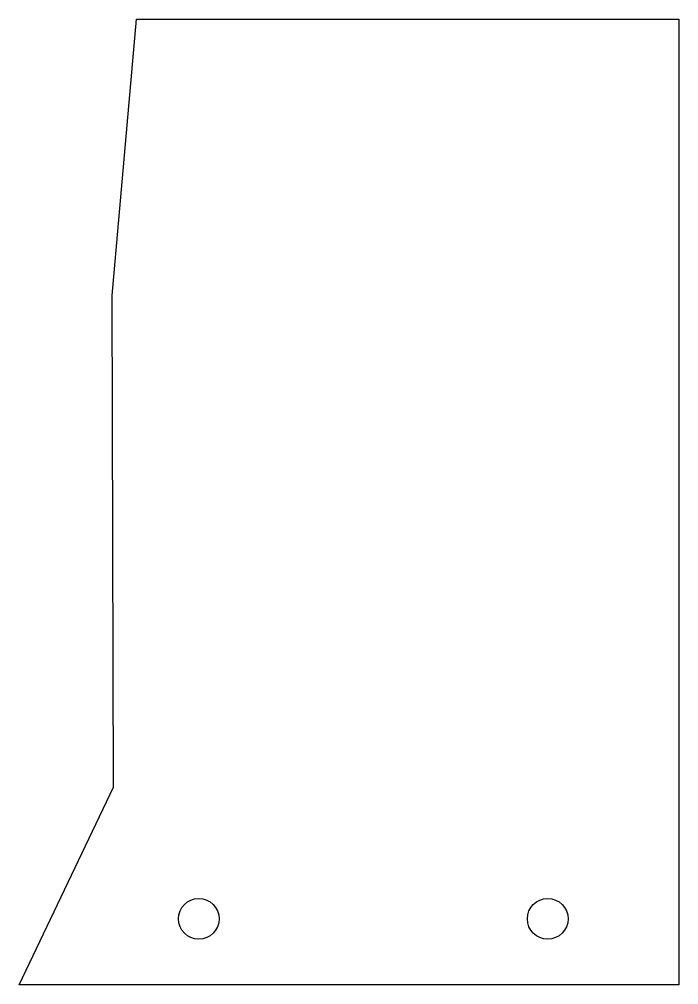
# Model space of a CAD drawing. Header units: millimetres. Extents: x 170.7 to 204.8, y -81.4 to -31.6.
import ezdxf

# ---------------------------------------------------------------- set-up
doc = ezdxf.new("R2010")
doc.units = ezdxf.units.MM
doc.layers.get('0').update_dxf_attribs({"linetype": 'CONTINUOUS'})

msp = doc.modelspace()

# ---------------------------------------------------------------- linework, layer by layer
msp.add_lwpolyline([(204.755, -31.584), (204.755, -81.397), (170.744, -81.397), (175.6, -71.2), (175.538, -45.834), (176.784, -31.584)], close=True)
for centre in [(180, -78), (198, -78)]:
    msp.add_circle(centre, 1.05)

doc.saveas('drawing.dxf')
